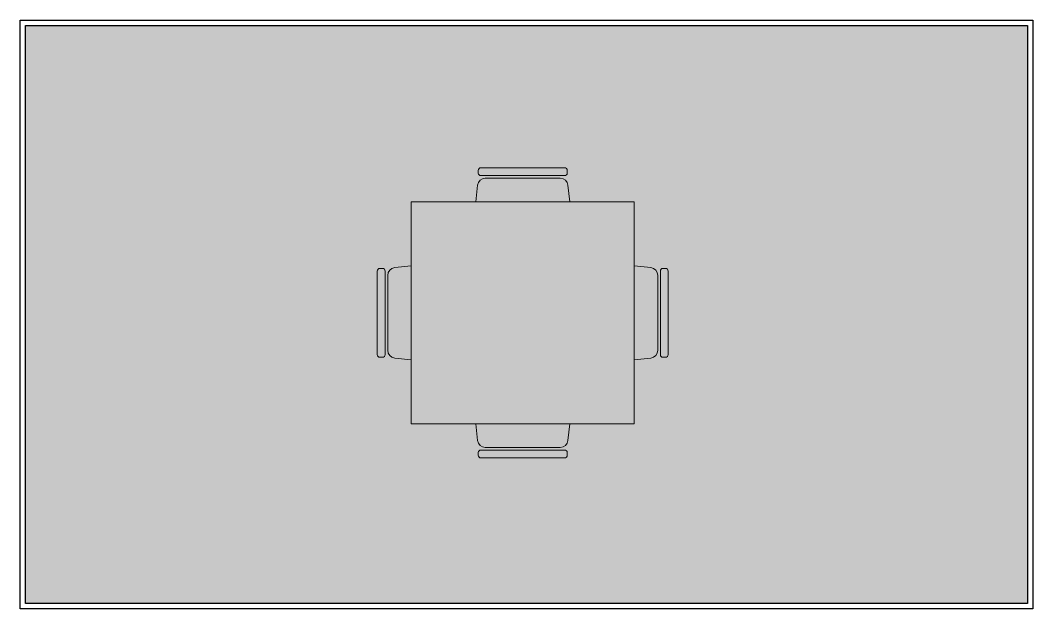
# Model space of a CAD drawing. Header units: centimetres. Extents: x 1327 to 2611, y 54 to 891.
# Drawn here: x 2224.2 to 2611.3, y 507.3 to 732.5 of the extents above; entities that cross this region are included whole.
import ezdxf

# ---------------------------------------------------------------- set-up
doc = ezdxf.new("R2010")
doc.units = ezdxf.units.CM
doc.layers.add('blocos', color=40, linetype='Continuous', lineweight=9)
doc.layers.add('paredes', color=5, linetype='Continuous', lineweight=25)
doc.layers.add('hachura', color=252, linetype='Continuous')

# ---------------------------------------------------------------- blocks, each defined once
blk = doc.blocks.new('mesa')
at = {"layer": 'blocos'}
for p, q in [((-13.09, 58.67), (18.91, 58.67)), ((-14.09, 56.67), (-14.09, 57.67)), ((18.91, 55.67), (-13.09, 55.67)), ((17.22, 54.67), (-11.4, 54.67)), ((19.91, 57.67), (19.91, 56.67)), ((-14.38, 51.99), (-15.07, 45.67)), ((20.9, 45.67), (20.2, 51.99)), ((45.52, 45.67), (-39.7, 45.67)), ((-39.7, 45.67), (-39.7, -39.33)), ((45.52, -39.33), (45.52, 45.67)), ((-50.7, 20.17), (-51.7, 20.17)), ((-46.02, 20.46), (-39.7, 21.15)), ((51.85, 20.46), (45.52, 21.15)), ((56.52, 20.17), (57.52, 20.17)), ((-52.7, 19.17), (-52.7, -12.83)), ((-49.7, -12.83), (-49.7, 19.17)), ((-48.7, -11.14), (-48.7, 17.48)), ((54.52, -11.14), (54.52, 17.48)), ((55.52, -12.83), (55.52, 19.17)), ((58.52, 19.17), (58.52, -12.83)), ((-51.7, -13.83), (-50.7, -13.83)), ((-39.7, -14.81), (-46.02, -14.12)), ((45.52, -14.81), (51.85, -14.12)), ((57.52, -13.83), (56.52, -13.83)), ((-39.7, -39.33), (45.52, -39.33)), ((-14.38, -45.66), (-15.07, -39.33)), ((20.9, -39.33), (20.2, -45.66)), ((18.91, -49.33), (-13.09, -49.33)), ((17.22, -48.33), (-11.4, -48.33)), ((-14.09, -50.33), (-14.09, -51.33)), ((-13.09, -52.33), (18.91, -52.33)), ((19.91, -51.33), (19.91, -50.33))]:
    blk.add_line(p, q, dxfattribs=at)
for centre, radius, start, end in [((-13.09, 57.67), 1, 90, 180), ((18.91, 57.67), 1, 360, 90), ((-11.4, 51.67), 3, 90, 173.7728), ((-13.09, 56.67), 1, 180, 270), ((17.22, 51.67), 3, 6.2272, 90), ((18.91, 56.67), 1, 270, 0), ((-51.7, 19.17), 1, 90, 180), ((-50.7, 19.17), 1, 0, 90), ((-45.7, 17.48), 3, 96.2272, 180), ((51.52, 17.48), 3, 360, 83.7728), ((56.52, 19.17), 1, 90, 180), ((57.52, 19.17), 1, 0, 90), ((-45.7, -11.14), 3, 180, 263.7728), ((51.52, -11.14), 3, 276.2272, 0), ((-51.7, -12.83), 1, 180, 270), ((-50.7, -12.83), 1, 270, 360), ((56.52, -12.83), 1, 180, 270), ((57.52, -12.83), 1, 270, 0), ((-11.4, -45.33), 3, 186.2272, 270), ((17.22, -45.33), 3, 270, 353.7728), ((-13.09, -50.33), 1, 90, 180), ((18.91, -50.33), 1, 360, 90), ((-13.09, -51.33), 1, 180, 270), ((18.91, -51.33), 1, 270, 0)]:
    blk.add_arc(centre, radius, start, end, dxfattribs=at)

msp = doc.modelspace()

# ---------------------------------------------------------------- hatches: boundary and pattern name
at = {"layer": 'hachura'}
h = msp.add_hatch(color=256, dxfattribs=at)
h.dxf.hatch_style = 1
h.paths.add_polyline_path([(2609.332, 730.471), (2226.221, 730.471), (2226.221, 509.281), (2609.332, 509.281)])

# ---------------------------------------------------------------- linework, layer by layer
at = {"layer": 'paredes'}
for points in [[(2224.221, 732.471), (2611.332, 732.471), (2611.332, 507.281), (2224.221, 507.281)], [(2226.221, 730.471), (2609.332, 730.471), (2609.332, 509.281), (2226.221, 509.281)]]:
    msp.add_lwpolyline(points, close=True, dxfattribs=at)

# ---------------------------------------------------------------- block references
at = {"layer": 'blocos'}
msp.add_blockref('mesa', (2413.431, 617.343), dxfattribs=at)

doc.saveas('drawing.dxf')
